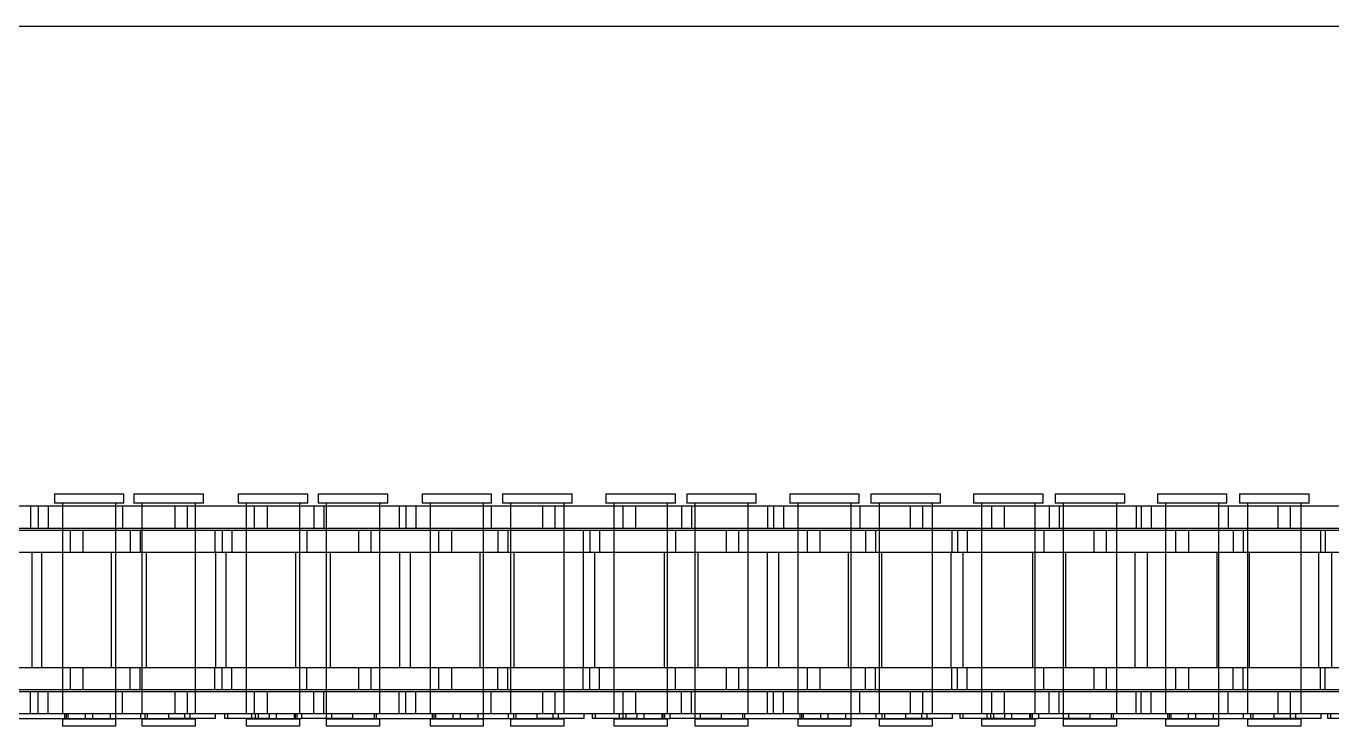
# Model space of a CAD drawing. Header units: metres. Extents: x 0 to 21025, y 0 to 14850.
# Drawn here: x 2212.9 to 2302.8, y 9073.4 to 9121.6 of the extents above; entities that cross this region are included whole.
import ezdxf

# ---------------------------------------------------------------- set-up
doc = ezdxf.new("R2010")
doc.units = ezdxf.units.M
doc.header["$LTSCALE"] = 25
doc.linetypes.add('HIDDEN2', pattern=[4.7625, 3.175, -1.5875])
doc.layers.add('SL4', color=4, linetype='Continuous')
doc.layers.add('ST1', color=7, linetype='HIDDEN2')

msp = doc.modelspace()

# ---------------------------------------------------------------- linework, layer by layer
at = {"layer": 'SL4'}
msp.add_line((2085.807, 9121.619), (2875.564, 9121.619), dxfattribs=at)
at = {"layer": 'ST1'}
for p, q in [((2214.797, 9089.384), (2219.594, 9089.384)), ((2214.797, 9089.384), (2214.797, 9088.725)), ((2219.594, 9088.725), (2214.797, 9088.725)), ((2215.35, 9088.725), (2215.35, 9074.227)), ((2219.04, 9074.227), (2219.04, 9088.725)), ((2219.594, 9088.725), (2219.594, 9089.384)), ((2220.28, 9089.384), (2225.077, 9089.384)), ((2220.28, 9089.384), (2220.28, 9088.725)), ((2225.077, 9088.725), (2220.28, 9088.725)), ((2220.834, 9088.725), (2220.834, 9074.227)), ((2224.524, 9074.227), (2224.524, 9088.725)), ((2225.077, 9088.725), (2225.077, 9089.384)), ((2227.467, 9089.384), (2232.264, 9089.384)), ((2227.467, 9089.384), (2227.467, 9088.725)), ((2232.264, 9088.725), (2227.467, 9088.725)), ((2228.02, 9088.725), (2228.02, 9074.227)), ((2231.71, 9074.227), (2231.71, 9088.725)), ((2232.264, 9088.725), (2232.264, 9089.384)), ((2232.98, 9089.384), (2237.777, 9089.384)), ((2232.98, 9089.384), (2232.98, 9088.725)), ((2237.777, 9088.725), (2232.98, 9088.725)), ((2233.534, 9088.725), (2233.534, 9074.227)), ((2237.224, 9074.227), (2237.224, 9088.725)), ((2237.777, 9088.725), (2237.777, 9089.384)), ((2240.137, 9089.384), (2244.934, 9089.384)), ((2240.137, 9089.384), (2240.137, 9088.725)), ((2244.934, 9088.725), (2240.137, 9088.725)), ((2240.69, 9088.725), (2240.69, 9074.227)), ((2244.38, 9074.227), (2244.38, 9088.725)), ((2244.934, 9088.725), (2244.934, 9089.384)), ((2245.68, 9089.384), (2250.477, 9089.384)), ((2245.68, 9089.384), (2245.68, 9088.725)), ((2250.477, 9088.725), (2245.68, 9088.725)), ((2246.234, 9088.725), (2246.234, 9074.227)), ((2249.924, 9074.227), (2249.924, 9088.725)), ((2250.477, 9088.725), (2250.477, 9089.384)), ((2252.807, 9089.384), (2257.604, 9089.384)), ((2252.807, 9089.384), (2252.807, 9088.725)), ((2257.604, 9088.725), (2252.807, 9088.725)), ((2253.36, 9088.725), (2253.36, 9074.227)), ((2257.05, 9074.227), (2257.05, 9088.725)), ((2257.604, 9088.725), (2257.604, 9089.384)), ((2258.38, 9089.384), (2263.177, 9089.384)), ((2258.38, 9089.384), (2258.38, 9088.725)), ((2263.177, 9088.725), (2258.38, 9088.725)), ((2258.934, 9088.725), (2258.934, 9074.227)), ((2262.624, 9074.227), (2262.624, 9088.725)), ((2263.177, 9088.725), (2263.177, 9089.384)), ((2265.477, 9089.384), (2270.274, 9089.384)), ((2265.477, 9089.384), (2265.477, 9088.725)), ((2270.274, 9088.725), (2265.477, 9088.725)), ((2266.03, 9088.725), (2266.03, 9074.227)), ((2269.72, 9074.227), (2269.72, 9088.725)), ((2270.274, 9088.725), (2270.274, 9089.384)), ((2271.08, 9089.384), (2275.877, 9089.384)), ((2271.08, 9089.384), (2271.08, 9088.725)), ((2275.877, 9088.725), (2271.08, 9088.725)), ((2271.634, 9088.725), (2271.634, 9074.227)), ((2275.324, 9074.227), (2275.324, 9088.725)), ((2275.877, 9088.725), (2275.877, 9089.384)), ((2278.147, 9089.384), (2282.944, 9089.384)), ((2278.147, 9089.384), (2278.147, 9088.725)), ((2282.944, 9088.725), (2278.147, 9088.725)), ((2278.7, 9088.725), (2278.7, 9074.227)), ((2282.39, 9074.227), (2282.39, 9088.725)), ((2282.944, 9088.725), (2282.944, 9089.384)), ((2283.78, 9089.384), (2288.577, 9089.384)), ((2283.78, 9089.384), (2283.78, 9088.725)), ((2288.577, 9088.725), (2283.78, 9088.725)), ((2284.334, 9088.725), (2284.334, 9074.227)), ((2288.024, 9074.227), (2288.024, 9088.725)), ((2288.577, 9088.725), (2288.577, 9089.384)), ((2290.817, 9089.384), (2295.614, 9089.384)), ((2290.817, 9089.384), (2290.817, 9088.725)), ((2295.614, 9088.725), (2290.817, 9088.725)), ((2291.37, 9088.725), (2291.37, 9074.227)), ((2295.06, 9074.227), (2295.06, 9088.725)), ((2295.614, 9088.725), (2295.614, 9089.384)), ((2296.48, 9089.384), (2301.277, 9089.384)), ((2296.48, 9089.384), (2296.48, 9088.725)), ((2301.277, 9088.725), (2296.48, 9088.725)), ((2297.034, 9088.725), (2297.034, 9074.227)), ((2300.724, 9074.227), (2300.724, 9088.725)), ((2301.277, 9088.725), (2301.277, 9089.384)), ((2204.059, 9088.541), (2213.154, 9088.541)), ((2213.154, 9088.541), (2213.154, 9087.021)), ((2213.154, 9088.541), (2219.504, 9088.541)), ((2213.685, 9088.541), (2213.685, 9087.021)), ((2214.371, 9088.541), (2214.371, 9087.021)), ((2215.35, 9088.541), (2215.35, 9087.021)), ((2219.04, 9087.021), (2219.04, 9088.541)), ((2219.504, 9088.541), (2219.504, 9087.021)), ((2219.504, 9088.541), (2228.599, 9088.541)), ((2220.834, 9088.541), (2220.834, 9087.021)), ((2223.115, 9087.021), (2223.115, 9088.541)), ((2223.945, 9088.541), (2223.945, 9087.021)), ((2224.524, 9087.021), (2224.524, 9088.541)), ((2228.02, 9088.541), (2228.02, 9087.021)), ((2228.599, 9088.541), (2229.459, 9088.541)), ((2228.599, 9087.021), (2228.599, 9088.541)), ((2229.459, 9088.541), (2238.554, 9088.541)), ((2229.459, 9088.541), (2229.459, 9087.021)), ((2231.71, 9087.021), (2231.71, 9088.541)), ((2232.69, 9088.541), (2232.69, 9087.021)), ((2233.376, 9088.541), (2233.376, 9087.021)), ((2233.534, 9088.541), (2233.534, 9087.021)), ((2237.224, 9087.021), (2237.224, 9088.541)), ((2238.554, 9088.541), (2238.554, 9087.021)), ((2238.554, 9088.541), (2244.904, 9088.541)), ((2239.025, 9088.541), (2239.025, 9087.021)), ((2239.711, 9088.541), (2239.711, 9087.021)), ((2240.69, 9088.541), (2240.69, 9087.021)), ((2244.38, 9087.021), (2244.38, 9088.541)), ((2244.904, 9088.541), (2244.904, 9087.021)), ((2244.904, 9088.541), (2253.999, 9088.541)), ((2246.234, 9088.541), (2246.234, 9087.021)), ((2248.455, 9087.021), (2248.455, 9088.541)), ((2249.285, 9088.541), (2249.285, 9087.021)), ((2249.924, 9087.021), (2249.924, 9088.541)), ((2253.36, 9088.541), (2253.36, 9087.021)), ((2253.999, 9088.541), (2254.859, 9088.541)), ((2253.999, 9087.021), (2253.999, 9088.541)), ((2254.859, 9088.541), (2263.954, 9088.541)), ((2254.859, 9088.541), (2254.859, 9087.021)), ((2257.05, 9087.021), (2257.05, 9088.541)), ((2258.03, 9088.541), (2258.03, 9087.021)), ((2258.716, 9088.541), (2258.716, 9087.021)), ((2258.934, 9088.541), (2258.934, 9087.021)), ((2262.624, 9087.021), (2262.624, 9088.541)), ((2263.954, 9088.541), (2263.954, 9087.021)), ((2263.954, 9088.541), (2270.304, 9088.541)), ((2264.365, 9088.541), (2264.365, 9087.021)), ((2265.051, 9088.541), (2265.051, 9087.021)), ((2266.03, 9088.541), (2266.03, 9087.021)), ((2269.72, 9087.021), (2269.72, 9088.541)), ((2270.304, 9088.541), (2270.304, 9087.021)), ((2270.304, 9088.541), (2279.399, 9088.541)), ((2271.634, 9088.541), (2271.634, 9087.021)), ((2273.795, 9087.021), (2273.795, 9088.541)), ((2274.625, 9088.541), (2274.625, 9087.021)), ((2275.324, 9087.021), (2275.324, 9088.541)), ((2278.7, 9088.541), (2278.7, 9087.021)), ((2279.399, 9088.541), (2280.259, 9088.541)), ((2279.399, 9087.021), (2279.399, 9088.541)), ((2280.259, 9088.541), (2289.354, 9088.541)), ((2280.259, 9088.541), (2280.259, 9087.021)), ((2282.39, 9087.021), (2282.39, 9088.541)), ((2283.37, 9088.541), (2283.37, 9087.021)), ((2284.056, 9088.541), (2284.056, 9087.021)), ((2284.334, 9088.541), (2284.334, 9087.021)), ((2288.024, 9087.021), (2288.024, 9088.541)), ((2289.354, 9088.541), (2289.354, 9087.021)), ((2289.354, 9088.541), (2295.704, 9088.541)), ((2289.705, 9088.541), (2289.705, 9087.021)), ((2290.391, 9088.541), (2290.391, 9087.021)), ((2291.37, 9088.541), (2291.37, 9087.021)), ((2295.06, 9087.021), (2295.06, 9088.541)), ((2295.704, 9088.541), (2295.704, 9087.021)), ((2295.704, 9088.541), (2304.799, 9088.541)), ((2297.034, 9088.541), (2297.034, 9087.021)), ((2299.135, 9087.021), (2299.135, 9088.541)), ((2299.965, 9088.541), (2299.965, 9087.021)), ((2300.724, 9087.021), (2300.724, 9088.541)), ((2204.059, 9087.021), (2213.154, 9087.021)), ((2213.154, 9087.021), (2219.504, 9087.021)), ((2219.504, 9087.021), (2228.599, 9087.021)), ((2228.599, 9087.021), (2229.459, 9087.021)), ((2229.459, 9087.021), (2238.554, 9087.021)), ((2238.554, 9087.021), (2244.904, 9087.021)), ((2244.904, 9087.021), (2253.999, 9087.021)), ((2253.999, 9087.021), (2254.859, 9087.021)), ((2254.859, 9087.021), (2263.954, 9087.021)), ((2263.954, 9087.021), (2270.304, 9087.021)), ((2270.304, 9087.021), (2279.399, 9087.021)), ((2279.399, 9087.021), (2280.259, 9087.021)), ((2280.259, 9087.021), (2289.354, 9087.021)), ((2289.354, 9087.021), (2295.704, 9087.021)), ((2295.704, 9087.021), (2304.799, 9087.021)), ((2206.804, 9086.869), (2215.899, 9086.869)), ((2215.35, 9086.869), (2215.35, 9085.349)), ((2215.899, 9086.869), (2216.759, 9086.869)), ((2215.899, 9085.349), (2215.899, 9086.869)), ((2216.759, 9086.869), (2225.854, 9086.869)), ((2216.759, 9086.869), (2216.759, 9085.349)), ((2219.04, 9085.349), (2219.04, 9086.869)), ((2220.02, 9086.869), (2220.02, 9085.349)), ((2220.706, 9086.869), (2220.706, 9085.349)), ((2220.834, 9086.869), (2220.834, 9085.349)), ((2224.524, 9085.349), (2224.524, 9086.869)), ((2225.854, 9086.869), (2225.854, 9085.349)), ((2225.854, 9086.869), (2232.204, 9086.869)), ((2226.355, 9086.869), (2226.355, 9085.349)), ((2227.041, 9086.869), (2227.041, 9085.349)), ((2228.02, 9086.869), (2228.02, 9085.349)), ((2231.71, 9085.349), (2231.71, 9086.869)), ((2232.204, 9086.869), (2232.204, 9085.349)), ((2232.204, 9086.869), (2241.299, 9086.869)), ((2233.534, 9086.869), (2233.534, 9085.349)), ((2235.785, 9085.349), (2235.785, 9086.869)), ((2236.615, 9086.869), (2236.615, 9085.349)), ((2237.224, 9085.349), (2237.224, 9086.869)), ((2240.69, 9086.869), (2240.69, 9085.349)), ((2241.299, 9086.869), (2242.159, 9086.869)), ((2241.299, 9085.349), (2241.299, 9086.869)), ((2242.159, 9086.869), (2251.254, 9086.869)), ((2242.159, 9086.869), (2242.159, 9085.349)), ((2244.38, 9085.349), (2244.38, 9086.869)), ((2245.36, 9086.869), (2245.36, 9085.349)), ((2246.046, 9086.869), (2246.046, 9085.349)), ((2246.234, 9086.869), (2246.234, 9085.349)), ((2249.924, 9085.349), (2249.924, 9086.869)), ((2251.254, 9086.869), (2251.254, 9085.349)), ((2251.254, 9086.869), (2257.604, 9086.869)), ((2251.695, 9086.869), (2251.695, 9085.349)), ((2252.381, 9086.869), (2252.381, 9085.349)), ((2253.36, 9086.869), (2253.36, 9085.349)), ((2257.05, 9085.349), (2257.05, 9086.869)), ((2257.604, 9086.869), (2257.604, 9085.349)), ((2257.604, 9086.869), (2266.699, 9086.869)), ((2258.934, 9086.869), (2258.934, 9085.349)), ((2261.125, 9085.349), (2261.125, 9086.869)), ((2261.955, 9086.869), (2261.955, 9085.349)), ((2262.624, 9085.349), (2262.624, 9086.869)), ((2266.03, 9086.869), (2266.03, 9085.349)), ((2266.699, 9086.869), (2267.559, 9086.869)), ((2266.699, 9085.349), (2266.699, 9086.869)), ((2267.559, 9086.869), (2276.654, 9086.869)), ((2267.559, 9086.869), (2267.559, 9085.349)), ((2269.72, 9085.349), (2269.72, 9086.869)), ((2270.7, 9086.869), (2270.7, 9085.349)), ((2271.386, 9086.869), (2271.386, 9085.349)), ((2271.634, 9086.869), (2271.634, 9085.349)), ((2275.324, 9085.349), (2275.324, 9086.869)), ((2276.654, 9086.869), (2276.654, 9085.349)), ((2276.654, 9086.869), (2283.004, 9086.869)), ((2277.035, 9086.869), (2277.035, 9085.349)), ((2277.721, 9086.869), (2277.721, 9085.349)), ((2278.7, 9086.869), (2278.7, 9085.349)), ((2282.39, 9085.349), (2282.39, 9086.869)), ((2283.004, 9086.869), (2283.004, 9085.349)), ((2283.004, 9086.869), (2292.099, 9086.869)), ((2284.334, 9086.869), (2284.334, 9085.349)), ((2286.465, 9085.349), (2286.465, 9086.869)), ((2287.295, 9086.869), (2287.295, 9085.349)), ((2288.024, 9085.349), (2288.024, 9086.869)), ((2291.37, 9086.869), (2291.37, 9085.349)), ((2292.099, 9086.869), (2292.959, 9086.869)), ((2292.099, 9085.349), (2292.099, 9086.869)), ((2292.959, 9086.869), (2302.054, 9086.869)), ((2292.959, 9086.869), (2292.959, 9085.349)), ((2295.06, 9085.349), (2295.06, 9086.869)), ((2296.04, 9086.869), (2296.04, 9085.349)), ((2296.726, 9086.869), (2296.726, 9085.349)), ((2297.034, 9086.869), (2297.034, 9085.349)), ((2300.724, 9085.349), (2300.724, 9086.869)), ((2302.054, 9086.869), (2302.054, 9085.349)), ((2302.054, 9086.869), (2308.404, 9086.869)), ((2302.375, 9086.869), (2302.375, 9085.349)), ((2206.804, 9085.349), (2215.899, 9085.349)), ((2213.235, 9085.349), (2213.235, 9077.419)), ((2213.939, 9077.419), (2213.939, 9085.349)), ((2215.35, 9085.349), (2215.35, 9077.419)), ((2215.899, 9085.349), (2216.759, 9085.349)), ((2216.759, 9085.349), (2225.854, 9085.349)), ((2218.719, 9085.349), (2218.719, 9077.419)), ((2219.04, 9077.419), (2219.04, 9085.349)), ((2220.834, 9085.349), (2220.834, 9077.419)), ((2221.155, 9077.419), (2221.155, 9085.349)), ((2224.524, 9077.419), (2224.524, 9085.349)), ((2225.854, 9085.349), (2232.204, 9085.349)), ((2225.905, 9085.349), (2225.905, 9077.419)), ((2226.639, 9077.419), (2226.639, 9085.349)), ((2228.02, 9085.349), (2228.02, 9077.419)), ((2231.419, 9085.349), (2231.419, 9077.419)), ((2231.71, 9077.419), (2231.71, 9085.349)), ((2232.204, 9085.349), (2241.299, 9085.349)), ((2233.534, 9085.349), (2233.534, 9077.419)), ((2233.825, 9077.419), (2233.825, 9085.349)), ((2237.224, 9077.419), (2237.224, 9085.349)), ((2238.575, 9085.349), (2238.575, 9077.419)), ((2239.339, 9077.419), (2239.339, 9085.349)), ((2240.69, 9085.349), (2240.69, 9077.419)), ((2241.299, 9085.349), (2242.159, 9085.349)), ((2242.159, 9085.349), (2251.254, 9085.349)), ((2244.119, 9085.349), (2244.119, 9077.419)), ((2244.38, 9077.419), (2244.38, 9085.349)), ((2246.234, 9085.349), (2246.234, 9077.419)), ((2246.495, 9077.419), (2246.495, 9085.349)), ((2249.924, 9077.419), (2249.924, 9085.349)), ((2251.245, 9085.349), (2251.245, 9077.419)), ((2251.254, 9085.349), (2257.604, 9085.349)), ((2252.039, 9077.419), (2252.039, 9085.349)), ((2253.36, 9085.349), (2253.36, 9077.419)), ((2256.819, 9085.349), (2256.819, 9077.419)), ((2257.05, 9077.419), (2257.05, 9085.349)), ((2257.604, 9085.349), (2266.699, 9085.349)), ((2258.934, 9085.349), (2258.934, 9077.419)), ((2259.165, 9077.419), (2259.165, 9085.349)), ((2262.624, 9077.419), (2262.624, 9085.349)), ((2263.915, 9085.349), (2263.915, 9077.419)), ((2264.739, 9077.419), (2264.739, 9085.349)), ((2266.03, 9085.349), (2266.03, 9077.419)), ((2266.699, 9085.349), (2267.559, 9085.349)), ((2267.559, 9085.349), (2276.654, 9085.349)), ((2269.519, 9085.349), (2269.519, 9077.419)), ((2269.72, 9077.419), (2269.72, 9085.349)), ((2271.634, 9085.349), (2271.634, 9077.419)), ((2271.835, 9077.419), (2271.835, 9085.349)), ((2275.324, 9077.419), (2275.324, 9085.349)), ((2276.585, 9085.349), (2276.585, 9077.419)), ((2276.654, 9085.349), (2283.004, 9085.349)), ((2277.439, 9077.419), (2277.439, 9085.349)), ((2278.7, 9085.349), (2278.7, 9077.419)), ((2282.219, 9085.349), (2282.219, 9077.419)), ((2282.39, 9077.419), (2282.39, 9085.349)), ((2283.004, 9085.349), (2292.099, 9085.349)), ((2284.334, 9085.349), (2284.334, 9077.419)), ((2284.505, 9077.419), (2284.505, 9085.349)), ((2288.024, 9077.419), (2288.024, 9085.349)), ((2289.255, 9085.349), (2289.255, 9077.419)), ((2290.139, 9077.419), (2290.139, 9085.349)), ((2291.37, 9085.349), (2291.37, 9077.419)), ((2292.099, 9085.349), (2292.959, 9085.349)), ((2292.959, 9085.349), (2302.054, 9085.349)), ((2294.919, 9085.349), (2294.919, 9077.419)), ((2295.06, 9077.419), (2295.06, 9085.349)), ((2297.034, 9085.349), (2297.034, 9077.419)), ((2297.175, 9077.419), (2297.175, 9085.349)), ((2300.724, 9077.419), (2300.724, 9085.349)), ((2301.925, 9085.349), (2301.925, 9077.419)), ((2302.054, 9085.349), (2308.404, 9085.349)), ((2302.839, 9077.419), (2302.839, 9085.349)), ((2206.804, 9077.419), (2215.899, 9077.419)), ((2215.35, 9077.419), (2215.35, 9075.899)), ((2215.899, 9077.419), (2216.759, 9077.419)), ((2215.899, 9075.899), (2215.899, 9077.419)), ((2216.759, 9077.419), (2225.854, 9077.419)), ((2216.759, 9077.419), (2216.759, 9075.899)), ((2219.04, 9075.899), (2219.04, 9077.419)), ((2220.02, 9075.899), (2220.02, 9077.419)), ((2220.706, 9075.899), (2220.706, 9077.419)), ((2220.834, 9077.419), (2220.834, 9075.899)), ((2224.524, 9075.899), (2224.524, 9077.419)), ((2225.854, 9075.899), (2225.854, 9077.419)), ((2225.854, 9077.419), (2232.204, 9077.419)), ((2226.355, 9075.899), (2226.355, 9077.419)), ((2227.041, 9075.899), (2227.041, 9077.419)), ((2228.02, 9077.419), (2228.02, 9075.899)), ((2231.71, 9075.899), (2231.71, 9077.419)), ((2232.204, 9075.899), (2232.204, 9077.419)), ((2232.204, 9077.419), (2241.299, 9077.419)), ((2233.534, 9077.419), (2233.534, 9075.899)), ((2235.785, 9075.899), (2235.785, 9077.419)), ((2236.615, 9077.419), (2236.615, 9075.899)), ((2237.224, 9075.899), (2237.224, 9077.419)), ((2240.69, 9077.419), (2240.69, 9075.899)), ((2241.299, 9077.419), (2242.159, 9077.419)), ((2241.299, 9075.899), (2241.299, 9077.419)), ((2242.159, 9077.419), (2251.254, 9077.419)), ((2242.159, 9077.419), (2242.159, 9075.899)), ((2244.38, 9075.899), (2244.38, 9077.419)), ((2245.36, 9075.899), (2245.36, 9077.419)), ((2246.046, 9075.899), (2246.046, 9077.419)), ((2246.234, 9077.419), (2246.234, 9075.899)), ((2249.924, 9075.899), (2249.924, 9077.419)), ((2251.254, 9075.899), (2251.254, 9077.419)), ((2251.254, 9077.419), (2257.604, 9077.419)), ((2251.695, 9075.899), (2251.695, 9077.419)), ((2252.381, 9075.899), (2252.381, 9077.419)), ((2253.36, 9077.419), (2253.36, 9075.899)), ((2257.05, 9075.899), (2257.05, 9077.419)), ((2257.604, 9075.899), (2257.604, 9077.419)), ((2257.604, 9077.419), (2266.699, 9077.419)), ((2258.934, 9077.419), (2258.934, 9075.899)), ((2261.125, 9075.899), (2261.125, 9077.419)), ((2261.955, 9077.419), (2261.955, 9075.899)), ((2262.624, 9075.899), (2262.624, 9077.419)), ((2266.03, 9077.419), (2266.03, 9075.899)), ((2266.699, 9077.419), (2267.559, 9077.419)), ((2266.699, 9075.899), (2266.699, 9077.419)), ((2267.559, 9077.419), (2276.654, 9077.419)), ((2267.559, 9077.419), (2267.559, 9075.899)), ((2269.72, 9075.899), (2269.72, 9077.419)), ((2270.7, 9075.899), (2270.7, 9077.419)), ((2271.386, 9075.899), (2271.386, 9077.419)), ((2271.634, 9077.419), (2271.634, 9075.899)), ((2275.324, 9075.899), (2275.324, 9077.419)), ((2276.654, 9075.899), (2276.654, 9077.419)), ((2276.654, 9077.419), (2283.004, 9077.419)), ((2277.035, 9075.899), (2277.035, 9077.419)), ((2277.721, 9075.899), (2277.721, 9077.419)), ((2278.7, 9077.419), (2278.7, 9075.899)), ((2282.39, 9075.899), (2282.39, 9077.419)), ((2283.004, 9075.899), (2283.004, 9077.419)), ((2283.004, 9077.419), (2292.099, 9077.419)), ((2284.334, 9077.419), (2284.334, 9075.899)), ((2286.465, 9075.899), (2286.465, 9077.419)), ((2287.295, 9077.419), (2287.295, 9075.899)), ((2288.024, 9075.899), (2288.024, 9077.419)), ((2291.37, 9077.419), (2291.37, 9075.899)), ((2292.099, 9077.419), (2292.959, 9077.419)), ((2292.099, 9075.899), (2292.099, 9077.419)), ((2292.959, 9077.419), (2302.054, 9077.419)), ((2292.959, 9077.419), (2292.959, 9075.899)), ((2295.06, 9075.899), (2295.06, 9077.419)), ((2296.04, 9075.899), (2296.04, 9077.419)), ((2296.726, 9075.899), (2296.726, 9077.419)), ((2297.034, 9077.419), (2297.034, 9075.899)), ((2300.724, 9075.899), (2300.724, 9077.419)), ((2302.054, 9075.899), (2302.054, 9077.419)), ((2302.054, 9077.419), (2308.404, 9077.419)), ((2302.375, 9075.899), (2302.375, 9077.419)), ((2204.059, 9075.747), (2213.154, 9075.747)), ((2206.804, 9075.899), (2215.899, 9075.899)), ((2213.154, 9074.227), (2213.154, 9075.747)), ((2213.154, 9075.747), (2219.504, 9075.747)), ((2213.685, 9074.227), (2213.685, 9075.747)), ((2214.371, 9074.227), (2214.371, 9075.747)), ((2215.35, 9075.747), (2215.35, 9074.227)), ((2215.899, 9075.899), (2216.759, 9075.899)), ((2216.759, 9075.899), (2225.854, 9075.899)), ((2219.04, 9073.894), (2219.04, 9075.747)), ((2219.504, 9074.227), (2219.504, 9075.747)), ((2219.504, 9075.747), (2228.599, 9075.747)), ((2220.834, 9075.747), (2220.834, 9074.227)), ((2223.115, 9074.227), (2223.115, 9075.747)), ((2223.945, 9075.747), (2223.945, 9074.227)), ((2224.524, 9074.227), (2224.524, 9075.747)), ((2225.854, 9075.899), (2232.204, 9075.899)), ((2228.02, 9075.747), (2228.02, 9074.227)), ((2228.599, 9075.747), (2229.459, 9075.747)), ((2228.599, 9074.227), (2228.599, 9075.747)), ((2229.459, 9075.747), (2238.554, 9075.747)), ((2229.459, 9075.747), (2229.459, 9074.227)), ((2231.71, 9074.227), (2231.71, 9075.747)), ((2232.204, 9075.899), (2241.299, 9075.899)), ((2232.69, 9074.227), (2232.69, 9075.747)), ((2233.376, 9074.227), (2233.376, 9075.747)), ((2233.534, 9075.747), (2233.534, 9073.894)), ((2237.224, 9074.227), (2237.224, 9075.747)), ((2238.554, 9074.227), (2238.554, 9075.747)), ((2238.554, 9075.747), (2244.904, 9075.747)), ((2239.025, 9074.227), (2239.025, 9075.747)), ((2239.711, 9074.227), (2239.711, 9075.747)), ((2240.69, 9075.747), (2240.69, 9074.227)), ((2241.299, 9075.899), (2242.159, 9075.899)), ((2242.159, 9075.899), (2251.254, 9075.899)), ((2244.38, 9073.894), (2244.38, 9075.747)), ((2244.904, 9074.227), (2244.904, 9075.747)), ((2244.904, 9075.747), (2253.999, 9075.747)), ((2246.234, 9075.747), (2246.234, 9074.227)), ((2248.455, 9074.227), (2248.455, 9075.747)), ((2249.285, 9075.747), (2249.285, 9074.227)), ((2249.924, 9074.227), (2249.924, 9075.747)), ((2251.254, 9075.899), (2257.604, 9075.899)), ((2253.36, 9075.747), (2253.36, 9074.227)), ((2253.999, 9075.747), (2254.859, 9075.747)), ((2253.999, 9074.227), (2253.999, 9075.747)), ((2254.859, 9075.747), (2263.954, 9075.747)), ((2254.859, 9075.747), (2254.859, 9074.227)), ((2257.05, 9074.227), (2257.05, 9075.747)), ((2257.604, 9075.899), (2266.699, 9075.899)), ((2258.03, 9074.227), (2258.03, 9075.747)), ((2258.716, 9074.227), (2258.716, 9075.747)), ((2258.934, 9075.747), (2258.934, 9073.894)), ((2262.624, 9074.227), (2262.624, 9075.747)), ((2263.954, 9074.227), (2263.954, 9075.747)), ((2263.954, 9075.747), (2270.304, 9075.747)), ((2264.365, 9074.227), (2264.365, 9075.747)), ((2265.051, 9074.227), (2265.051, 9075.747)), ((2266.03, 9075.747), (2266.03, 9074.227)), ((2266.699, 9075.899), (2267.559, 9075.899)), ((2267.559, 9075.899), (2276.654, 9075.899)), ((2269.72, 9073.894), (2269.72, 9075.747)), ((2270.304, 9074.227), (2270.304, 9075.747)), ((2270.304, 9075.747), (2279.399, 9075.747)), ((2271.634, 9075.747), (2271.634, 9074.227)), ((2273.795, 9074.227), (2273.795, 9075.747)), ((2274.625, 9075.747), (2274.625, 9074.227)), ((2275.324, 9074.227), (2275.324, 9075.747)), ((2276.654, 9075.899), (2283.004, 9075.899)), ((2278.7, 9075.747), (2278.7, 9074.227)), ((2279.399, 9075.747), (2280.259, 9075.747)), ((2279.399, 9074.227), (2279.399, 9075.747)), ((2280.259, 9075.747), (2289.354, 9075.747)), ((2280.259, 9075.747), (2280.259, 9074.227)), ((2282.39, 9074.227), (2282.39, 9075.747)), ((2283.004, 9075.899), (2292.099, 9075.899)), ((2283.37, 9074.227), (2283.37, 9075.747)), ((2284.056, 9074.227), (2284.056, 9075.747)), ((2284.334, 9075.747), (2284.334, 9073.894)), ((2288.024, 9074.227), (2288.024, 9075.747)), ((2289.354, 9074.227), (2289.354, 9075.747)), ((2289.354, 9075.747), (2295.704, 9075.747)), ((2289.705, 9074.227), (2289.705, 9075.747)), ((2290.391, 9074.227), (2290.391, 9075.747)), ((2291.37, 9075.747), (2291.37, 9074.227)), ((2292.099, 9075.899), (2292.959, 9075.899)), ((2292.959, 9075.899), (2302.054, 9075.899)), ((2295.06, 9073.894), (2295.06, 9075.747)), ((2295.704, 9074.227), (2295.704, 9075.747)), ((2295.704, 9075.747), (2304.799, 9075.747)), ((2297.034, 9075.747), (2297.034, 9074.227)), ((2299.135, 9074.227), (2299.135, 9075.747)), ((2299.965, 9075.747), (2299.965, 9074.227)), ((2300.724, 9074.227), (2300.724, 9075.747)), ((2302.054, 9075.899), (2308.404, 9075.899)), ((2204.059, 9074.227), (2213.154, 9074.227)), ((2209.979, 9073.894), (2222.679, 9073.894)), ((2213.154, 9074.227), (2219.504, 9074.227)), ((2219.04, 9073.858), (2215.35, 9073.858)), ((2215.35, 9073.858), (2215.35, 9073.384)), ((2215.519, 9073.894), (2215.519, 9074.227)), ((2215.641, 9073.894), (2215.641, 9074.227)), ((2215.719, 9074.227), (2215.719, 9073.858)), ((2216.951, 9073.894), (2216.951, 9074.227)), ((2217.439, 9073.894), (2217.439, 9074.227)), ((2218.671, 9073.858), (2218.671, 9074.227)), ((2219.04, 9073.384), (2219.04, 9073.858)), ((2219.504, 9074.227), (2228.599, 9074.227)), ((2220.747, 9073.894), (2220.747, 9074.227)), ((2224.524, 9073.858), (2220.834, 9073.858)), ((2220.834, 9073.858), (2220.834, 9073.384)), ((2221.06, 9073.894), (2221.06, 9074.227)), ((2221.203, 9074.227), (2221.203, 9073.858)), ((2222.679, 9073.894), (2222.679, 9074.227)), ((2225.91, 9073.894), (2222.679, 9073.894)), ((2223.786, 9073.894), (2223.786, 9074.227)), ((2224.155, 9073.858), (2224.155, 9074.227)), ((2224.524, 9073.384), (2224.524, 9073.858)), ((2225.91, 9073.894), (2225.91, 9074.227)), ((2226.541, 9073.894), (2226.541, 9074.227)), ((2229.621, 9073.894), (2226.541, 9073.894)), ((2226.744, 9073.894), (2226.744, 9074.227)), ((2231.71, 9073.858), (2228.02, 9073.858)), ((2228.02, 9073.858), (2228.02, 9073.384)), ((2228.389, 9074.227), (2228.389, 9073.858)), ((2228.599, 9074.227), (2229.459, 9074.227)), ((2228.66, 9073.894), (2228.66, 9074.227)), ((2228.862, 9073.894), (2228.862, 9074.227)), ((2229.459, 9074.227), (2238.554, 9074.227)), ((2229.621, 9073.894), (2229.621, 9074.227)), ((2229.621, 9073.894), (2231.827, 9073.894)), ((2230.109, 9073.894), (2230.109, 9074.227)), ((2231.341, 9073.858), (2231.341, 9074.227)), ((2231.42, 9073.894), (2231.42, 9074.227)), ((2231.541, 9073.894), (2231.541, 9074.227)), ((2231.71, 9073.384), (2231.71, 9073.858)), ((2231.827, 9074.227), (2231.827, 9073.894)), ((2235.379, 9073.894), (2231.827, 9073.894)), ((2237.224, 9073.858), (2233.534, 9073.858)), ((2233.534, 9073.858), (2233.534, 9073.384)), ((2233.903, 9074.227), (2233.903, 9073.858)), ((2235.379, 9073.894), (2235.379, 9074.227)), ((2235.379, 9073.894), (2248.079, 9073.894)), ((2236.855, 9073.858), (2236.855, 9074.227)), ((2236.998, 9073.894), (2236.998, 9074.227)), ((2237.224, 9073.384), (2237.224, 9073.858)), ((2238.554, 9074.227), (2244.904, 9074.227)), ((2244.38, 9073.858), (2240.69, 9073.858)), ((2240.69, 9073.858), (2240.69, 9073.384)), ((2240.859, 9073.894), (2240.859, 9074.227)), ((2240.981, 9073.894), (2240.981, 9074.227)), ((2241.059, 9074.227), (2241.059, 9073.858)), ((2242.291, 9073.894), (2242.291, 9074.227)), ((2242.779, 9073.894), (2242.779, 9074.227)), ((2244.011, 9073.858), (2244.011, 9074.227)), ((2244.38, 9073.384), (2244.38, 9073.858)), ((2244.904, 9074.227), (2253.999, 9074.227)), ((2246.087, 9073.894), (2246.087, 9074.227)), ((2249.924, 9073.858), (2246.234, 9073.858)), ((2246.234, 9073.858), (2246.234, 9073.384)), ((2246.46, 9073.894), (2246.46, 9074.227)), ((2246.603, 9074.227), (2246.603, 9073.858)), ((2248.079, 9073.894), (2248.079, 9074.227)), ((2251.31, 9073.894), (2248.079, 9073.894)), ((2249.186, 9073.894), (2249.186, 9074.227)), ((2249.555, 9073.858), (2249.555, 9074.227)), ((2249.924, 9073.384), (2249.924, 9073.858)), ((2251.31, 9073.894), (2251.31, 9074.227)), ((2251.881, 9073.894), (2251.881, 9074.227)), ((2254.961, 9073.894), (2251.881, 9073.894)), ((2252.084, 9073.894), (2252.084, 9074.227)), ((2257.05, 9073.858), (2253.36, 9073.858)), ((2253.36, 9073.858), (2253.36, 9073.384)), ((2253.729, 9074.227), (2253.729, 9073.858)), ((2253.999, 9074.227), (2254.859, 9074.227)), ((2254, 9073.894), (2254, 9074.227)), ((2254.202, 9073.894), (2254.202, 9074.227)), ((2254.859, 9074.227), (2263.954, 9074.227)), ((2254.961, 9073.894), (2254.961, 9074.227)), ((2254.961, 9073.894), (2257.227, 9073.894)), ((2255.449, 9073.894), (2255.449, 9074.227)), ((2256.681, 9073.858), (2256.681, 9074.227)), ((2256.76, 9073.894), (2256.76, 9074.227)), ((2256.881, 9073.894), (2256.881, 9074.227)), ((2257.05, 9073.384), (2257.05, 9073.858)), ((2257.227, 9074.227), (2257.227, 9073.894)), ((2260.779, 9073.894), (2257.227, 9073.894)), ((2262.624, 9073.858), (2258.934, 9073.858)), ((2258.934, 9073.858), (2258.934, 9073.384)), ((2259.303, 9074.227), (2259.303, 9073.858)), ((2260.779, 9073.894), (2260.779, 9074.227)), ((2260.779, 9073.894), (2273.479, 9073.894)), ((2262.255, 9073.858), (2262.255, 9074.227)), ((2262.398, 9073.894), (2262.398, 9074.227)), ((2262.624, 9073.384), (2262.624, 9073.858)), ((2263.954, 9074.227), (2270.304, 9074.227)), ((2269.72, 9073.858), (2266.03, 9073.858)), ((2266.03, 9073.858), (2266.03, 9073.384)), ((2266.199, 9073.894), (2266.199, 9074.227)), ((2266.321, 9073.894), (2266.321, 9074.227)), ((2266.399, 9074.227), (2266.399, 9073.858)), ((2267.631, 9073.894), (2267.631, 9074.227)), ((2268.119, 9073.894), (2268.119, 9074.227)), ((2269.351, 9073.858), (2269.351, 9074.227)), ((2269.72, 9073.384), (2269.72, 9073.858)), ((2270.304, 9074.227), (2279.399, 9074.227)), ((2271.427, 9073.894), (2271.427, 9074.227)), ((2275.324, 9073.858), (2271.634, 9073.858)), ((2271.634, 9073.858), (2271.634, 9073.384)), ((2271.86, 9073.894), (2271.86, 9074.227)), ((2272.003, 9074.227), (2272.003, 9073.858)), ((2273.479, 9073.894), (2273.479, 9074.227)), ((2276.71, 9073.894), (2273.479, 9073.894)), ((2274.586, 9073.894), (2274.586, 9074.227)), ((2274.955, 9073.858), (2274.955, 9074.227)), ((2275.324, 9073.384), (2275.324, 9073.858)), ((2276.71, 9073.894), (2276.71, 9074.227)), ((2277.221, 9073.894), (2277.221, 9074.227)), ((2280.301, 9073.894), (2277.221, 9073.894)), ((2277.424, 9073.894), (2277.424, 9074.227)), ((2282.39, 9073.858), (2278.7, 9073.858)), ((2278.7, 9073.858), (2278.7, 9073.384)), ((2279.069, 9074.227), (2279.069, 9073.858)), ((2279.34, 9073.894), (2279.34, 9074.227)), ((2279.399, 9074.227), (2280.259, 9074.227)), ((2279.542, 9073.894), (2279.542, 9074.227)), ((2280.259, 9074.227), (2289.354, 9074.227)), ((2280.301, 9073.894), (2280.301, 9074.227)), ((2280.301, 9073.894), (2282.627, 9073.894)), ((2280.789, 9073.894), (2280.789, 9074.227)), ((2282.021, 9073.858), (2282.021, 9074.227)), ((2282.1, 9073.894), (2282.1, 9074.227)), ((2282.221, 9073.894), (2282.221, 9074.227)), ((2282.39, 9073.384), (2282.39, 9073.858)), ((2282.627, 9074.227), (2282.627, 9073.894)), ((2286.179, 9073.894), (2282.627, 9073.894)), ((2288.024, 9073.858), (2284.334, 9073.858)), ((2284.334, 9073.858), (2284.334, 9073.384)), ((2284.703, 9074.227), (2284.703, 9073.858)), ((2286.179, 9073.894), (2286.179, 9074.227)), ((2286.179, 9073.894), (2298.879, 9073.894)), ((2287.655, 9073.858), (2287.655, 9074.227)), ((2287.798, 9073.894), (2287.798, 9074.227)), ((2288.024, 9073.384), (2288.024, 9073.858)), ((2289.354, 9074.227), (2295.704, 9074.227)), ((2295.06, 9073.858), (2291.37, 9073.858)), ((2291.37, 9073.858), (2291.37, 9073.384)), ((2291.539, 9073.894), (2291.539, 9074.227)), ((2291.661, 9073.894), (2291.661, 9074.227)), ((2291.739, 9074.227), (2291.739, 9073.858)), ((2292.972, 9073.894), (2292.972, 9074.227)), ((2293.459, 9073.894), (2293.459, 9074.227)), ((2294.691, 9073.858), (2294.691, 9074.227)), ((2295.06, 9073.384), (2295.06, 9073.858)), ((2295.704, 9074.227), (2304.799, 9074.227)), ((2296.767, 9073.894), (2296.767, 9074.227)), ((2300.724, 9073.858), (2297.034, 9073.858)), ((2297.034, 9073.858), (2297.034, 9073.384)), ((2297.26, 9073.894), (2297.26, 9074.227)), ((2297.403, 9074.227), (2297.403, 9073.858)), ((2298.879, 9073.894), (2298.879, 9074.227)), ((2302.11, 9073.894), (2298.879, 9073.894)), ((2299.986, 9073.894), (2299.986, 9074.227)), ((2300.355, 9073.858), (2300.355, 9074.227)), ((2300.724, 9073.384), (2300.724, 9073.858)), ((2302.11, 9073.894), (2302.11, 9074.227)), ((2302.561, 9073.894), (2302.561, 9074.227)), ((2305.642, 9073.894), (2302.561, 9073.894)), ((2302.764, 9073.894), (2302.764, 9074.227)), ((2215.35, 9073.384), (2219.04, 9073.384)), ((2220.834, 9073.384), (2224.524, 9073.384)), ((2228.02, 9073.384), (2231.71, 9073.384)), ((2233.534, 9073.384), (2237.224, 9073.384)), ((2240.69, 9073.384), (2244.38, 9073.384)), ((2246.234, 9073.384), (2249.924, 9073.384)), ((2253.36, 9073.384), (2257.05, 9073.384)), ((2258.934, 9073.384), (2262.624, 9073.384)), ((2266.03, 9073.384), (2269.72, 9073.384)), ((2271.634, 9073.384), (2275.324, 9073.384)), ((2278.7, 9073.384), (2282.39, 9073.384)), ((2284.334, 9073.384), (2288.024, 9073.384)), ((2291.37, 9073.384), (2295.06, 9073.384)), ((2297.034, 9073.384), (2300.724, 9073.384))]:
    msp.add_line(p, q, dxfattribs=at)

doc.saveas('drawing.dxf')
